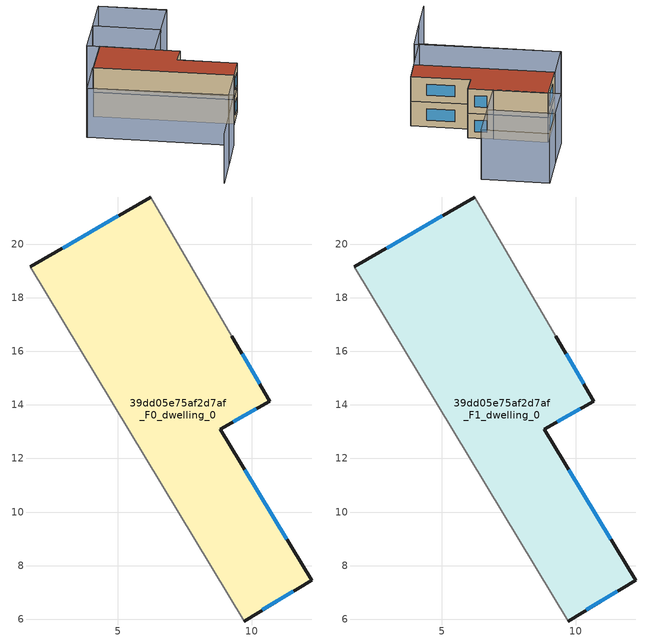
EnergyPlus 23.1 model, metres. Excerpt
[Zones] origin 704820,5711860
39dd05e75af2d7af_F0_dwelling_0
 floor ground (EU_floor_Construction): 9.25,16.56 10.67,14.14 8.81,13.09 12.23,7.46 9.72,5.93 1.73,19.15 6.22,21.76 z0
 wall outside (EU_wall_Construction): 6.22,21.76 1.73,19.15 / 9.72,5.93 12.23,7.46 8.81,13.09 10.67,14.14 9.25,16.56 z0:3
 wall adiabatic (EU_wall_Construction): 1.73,19.15 9.72,5.93 / 9.25,16.56 6.22,21.76 z0:3
 window (EU_Window_Construction): 5.01,21.06 2.94,19.86 / 10.29,14.8 9.63,15.91 / 9.31,13.37 10.17,13.86 / 11.31,8.98 9.74,11.57 / 10.39,6.34 11.55,7.05 z0.81:2.19
39dd05e75af2d7af_F1_dwelling_0
 floor to 39dd05e75af2d7af_F0_dwelling_0 (EU_floor_Construction): 9.25,16.56 10.67,14.14 8.81,13.09 12.23,7.46 9.72,5.93 1.73,19.15 6.22,21.76 z3
 wall outside (EU_wall_Construction): 6.22,21.76 1.73,19.15 / 9.72,5.93 12.23,7.46 8.81,13.09 10.67,14.14 9.25,16.56 z3:6
 wall adiabatic (EU_wall_Construction): 1.73,19.15 9.72,5.93 / 9.25,16.56 6.22,21.76 z3:6
 window (EU_Window_Construction): 5.01,21.06 2.94,19.86 / 10.29,14.8 9.63,15.91 / 9.31,13.37 10.17,13.86 / 11.31,8.98 9.74,11.57 / 10.39,6.34 11.55,7.05 z3.81:5.19
 roof outside (EU_roof_Construction): 12.23,7.46 8.81,13.09 10.67,14.14 9.25,16.56 6.22,21.76 1.73,19.15 9.72,5.93 z6
shading: 1.82,0.5 -2.15,-1.96 / -2.65,16.67 5.82,2.93 / 5.82,2.93 1.8,0.46 / 17.64,21.4 13.87,27.85 / 1.71,19.2 9.72,5.93 / 9.72,5.93 5.41,3.33 / 5.41,3.33 -2.6,16.59 / -2.6,16.59 1.71,19.2 / 5.49,22.97 9.67,25.42 / 9.67,25.42 13.45,18.99 / 13.45,18.99 9.27,16.53 / 9.27,16.53 5.49,22.97 / 13.47,18.97 9.67,25.42 / 9.67,25.42 13.87,27.89 / 13.87,27.89 17.67,21.44 / 17.67,21.44 13.47,18.97 z0:6
[Building]
EU S2 Campaign: North Axis=0; Terrain=City; Solar Distribution=FullExterior
[Site:Location]
London: Latitude=51.5; Longitude=-0.5; Time Zone=0; Elevation=25
[SizingPeriod:WeatherFileDays]
AnnualSizingPeriod: Begin Month=1; Begin Day of Month=1; End Month=12; End Day of Month=31; Day of Week for Start Day=Monday; Use Weather File Daylight Saving Period=No; Use Weather File Rain and Snow Indicators=No
[MATERIAL]
EU_InternalMass_Material: Roughness=MediumRough; Thickness=0.1; Conductivity=1; Density=1800; Specific Heat=900; Thermal Absorptance=0.9; Solar Absorptance=0.7; Visible Absorptance=0.7
[MATERIAL:NOMASS] Roughness=MediumRough; Thermal Absorptance=0.9; Solar Absorptance=0.7; Visible Absorptance=0.7
Name | Thermal Resistance
EU_wall_NoMass | 0.555556
EU_roof_NoMass | 0.510204
EU_floor_NoMass | 1.68919
[WINDOWMATERIAL:SIMPLEGLAZINGSYSTEM]
EU_Window_SimpleGlazing: UFactor=3.96; Solar Heat Gain Coefficient=0.85; Visible Transmittance=0.85
[CONSTRUCTION]
EU_wall_Construction: EU_wall_NoMass
EU_roof_Construction: EU_roof_NoMass
EU_floor_Construction: EU_floor_NoMass
EU_Window_Construction: EU_Window_SimpleGlazing
EU_InternalMass_Construction: EU_InternalMass_Material
[ZONE] Type=1; Multiplier=1; Ceiling Height=autocalculate; Volume=193.545; Floor Area=autocalculate; Part of Total Floor Area=Yes
39dd05e75af2d7af_F0_dwelling_0; 39dd05e75af2d7af_F1_dwelling_0
[INTERNALMASS] Construction=EU_InternalMass_Construction; Surface Area=64.5149
Name | Zone or ZoneList
39dd05e75af2d7af_F0_dwelling_0_EU_InternalMass | 39dd05e75af2d7af_F0_dwelling_0
39dd05e75af2d7af_F1_dwelling_0_EU_InternalMass | 39dd05e75af2d7af_F1_dwelling_0
[OTHEREQUIPMENT] Fuel Type=Electricity; Design Level Calculation Method=Watts/Area; Power per Zone Floor Area=1; Fraction Latent=0; Fraction Radiant=0; Fraction Lost=0; Carbon Dioxide Generation Rate=0; EndUse Subcategory=EU_Step8_InternalGains
Name | Zone or ZoneList or Space or SpaceList | Schedule
EU_Step8_InternalGain_39dd05e75af2d7af_F0_dwelling_0_f000 | 39dd05e75af2d7af_F0_dwelling_0 | EU_Step8_GainSchedule_39dd05e75af2d7af_F0_dwelling_0_f000
EU_Step8_InternalGain_39dd05e75af2d7af_F1_dwelling_0_f000 | 39dd05e75af2d7af_F1_dwelling_0 | EU_Step8_GainSchedule_39dd05e75af2d7af_F1_dwelling_0_f000
[ZONEVENTILATION:DESIGNFLOWRATE] Schedule=EU_AlwaysOn; Design Flow Rate Calculation Method=AirChanges/Hour; Air Changes per Hour=0.48; Ventilation Type=Natural; Fan Pressure Rise=0; Fan Total Efficiency=1; Constant Term Coefficient=1; Temperature Term Coefficient=0; Velocity Term Coefficient=0; Velocity Squared Term Coefficient=0; Minimum Indoor Temperature=-100; Maximum Indoor Temperature=100; Delta Temperature=-100; Minimum Outdoor Temperature=-100; Maximum Outdoor Temperature=100; Maximum Wind Speed=40
Name | Zone or ZoneList or Space or SpaceList
EU_ConstantAir_39dd05e75af2d7af_F0_dwelling_0 | 39dd05e75af2d7af_F0_dwelling_0
EU_ConstantAir_39dd05e75af2d7af_F1_dwelling_0 | 39dd05e75af2d7af_F1_dwelling_0
[HVACTEMPLATE:THERMOSTAT] Constant Heating Setpoint=20; Constant Cooling Setpoint=50
EU_HeatOnly_39dd05e75af2d7af_F0_dwelling_0; EU_HeatOnly_39dd05e75af2d7af_F1_dwelling_0
[HVACTEMPLATE:ZONE:IDEALLOADSAIRSYSTEM] System Availability Schedule=EU_AlwaysOn; Maximum Heating Supply Air Temperature=50; Minimum Cooling Supply Air Temperature=13; Maximum Heating Supply Air Humidity Ratio=0.0156; Minimum Cooling Supply Air Humidity Ratio=0.0077; Heating Limit=NoLimit; Cooling Limit=NoLimit; Heating Availability Schedule=EU_AlwaysOn; Cooling Availability Schedule=EU_CoolingOff; Dehumidification Control Type=ConstantSensibleHeatRatio; Cooling Sensible Heat Ratio=0.7; Dehumidification Setpoint=60; Humidification Control Type=None; Humidification Setpoint=30; Outdoor Air Method=None; Outdoor Air Flow Rate per Person=0.00944; Outdoor Air Flow Rate per Zone Floor Area=0; Outdoor Air Flow Rate per Zone=0; Demand Controlled Ventilation Type=None; Outdoor Air Economizer Type=NoEconomizer; Heat Recovery Type=None; Sensible Heat Recovery Effectiveness=0.7; Latent Heat Recovery Effectiveness=0.65
Name | Template Thermostat
39dd05e75af2d7af_F0_dwelling_0 | EU_HeatOnly_39dd05e75af2d7af_F0_dwelling_0
39dd05e75af2d7af_F1_dwelling_0 | EU_HeatOnly_39dd05e75af2d7af_F1_dwelling_0
[SIZING:ZONE] Zone Cooling Design Supply Air Temperature Input Method=SupplyAirTemperature; Zone Cooling Design Supply Air Temperature=13; Zone Heating Design Supply Air Temperature Input Method=SupplyAirTemperature; Zone Heating Design Supply Air Temperature=50; Zone Cooling Design Supply Air Humidity Ratio=0.008; Zone Heating Design Supply Air Humidity Ratio=0.008; Cooling Design Air Flow Method=DesignDay; Cooling Design Air Flow Rate=0; Cooling Minimum Air Flow per Zone Floor Area=0.000762; Cooling Minimum Air Flow=0; Cooling Minimum Air Flow Fraction=0.2; Heating Design Air Flow Method=DesignDay; Heating Design Air Flow Rate=0; Heating Maximum Air Flow per Zone Floor Area=0.002032; Heating Maximum Air Flow=0.141576; Heating Maximum Air Flow Fraction=0.3; Account for Dedicated Outdoor Air System=No; Dedicated Outdoor Air System Control Strategy=NeutralSupplyAir; Dedicated Outdoor Air Low Setpoint Temperature for Design=autosize; Dedicated Outdoor Air High Setpoint Temperature for Design=autosize; Zone Load Sizing Method=Sensible Load Only No Latent Load; Zone Latent Cooling Design Supply Air Humidity Ratio Input Method=HumidityRatioDifference; Zone Cooling Design Supply Air Humidity Ratio Difference=0.005; Zone Latent Heating Design Supply Air Humidity Ratio Input Method=HumidityRatioDifference; Zone Humidification Design Supply Air Humidity Ratio Difference=0.005
39dd05e75af2d7af_F0_dwelling_0; 39dd05e75af2d7af_F1_dwelling_0
[SCHEDULE:CONSTANT]
Name | Hourly Value
EU_AlwaysOn | 1
EU_CoolingOff | 0
[SCHEDULE:FILE] Column Number=1; Rows to Skip at Top=0; Number of Hours of Data=8760; Column Separator=Comma; Interpolate to Timestep=No; Minutes per Item=60; Adjust Schedule for Daylight Savings=Yes
Name | File
EU_Step8_GainSchedule_39dd05e75af2d7af_F0_dwelling_0_f000 | ../../schedules/39dd05e75af2d7af/39dd05e75af2d7af_F0_dwelling_0_f000_gain.csv
EU_Step8_GainSchedule_39dd05e75af2d7af_F1_dwelling_0_f000 | ../../schedules/39dd05e75af2d7af/39dd05e75af2d7af_F1_dwelling_0_f000_gain.csv
